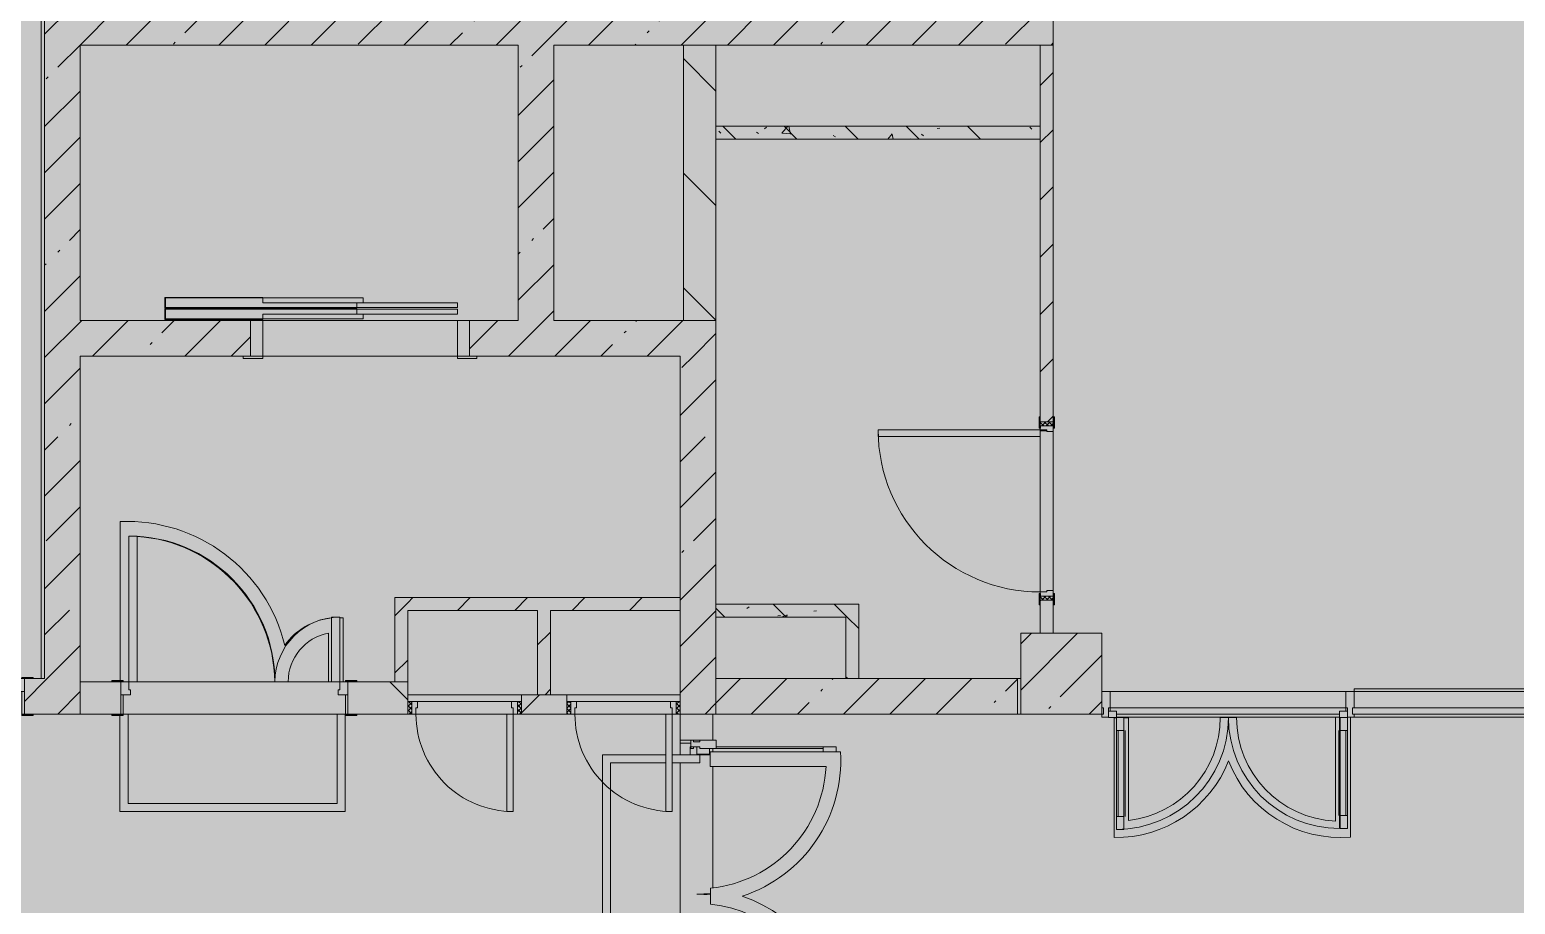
# Model space of a CAD drawing. Header units: millimetres. Extents: x 81609 to 272668, y -8553 to 29000.
# Drawn here: x 240146 to 249307, y 12227 to 17625 of the extents above; entities that cross this region are included whole.
import ezdxf

# ---------------------------------------------------------------- set-up
doc = ezdxf.new("R2010")
doc.units = ezdxf.units.MM
doc.layers.add('A-DETL-GENF-2', color=7, linetype='Continuous', lineweight=9, true_color=0xc0c0c0, transparency=0.4)
for name, color, linetype, lineweight, true_color in [('A-DETL-GENF-3', 7, 'Continuous', 5, 0xe2e2e2), ('A-DETL-GENF-4', 7, 'Continuous', 5, 0xb7b7b7), ('A-DOOR-3', 7, 'Continuous', 5, 0xb7b7b7), ('A-DOOR-4', 7, 'Continuous', 5, 0xe2e2e2), ('A-DOOR-5', 7, 'Continuous', 5, 0xaaaaaa), ('A-DOOR-FRAM-2', 7, 'Continuous', 5, 0xe2e2e2), ('A-DOOR-FRAM-3', 7, 'Continuous', 5, 0xb7b7b7), ('A-DOOR-FRAM-4', 7, 'Continuous', 5, 0xaaaaaa), ('A-FLOR-2', 7, 'Continuous', 5, 0xb7b7b7), ('A-GLAZ-CURT-3', 7, 'Continuous', 5, 0x737373), ('A-GLAZ-CWMG-4', 7, 'Continuous', 5, 0x737373), ('A-WALL-4', 7, 'Continuous', 9, 0x737373), ('I-WALL-4', 7, 'Continuous', 5, 0x737373), ('I-WALL-5', 7, 'Continuous', 5, 0x787878), ('S-COLS-2', 7, 'Continuous', 5, 0x737373)]:
    doc.layers.add(name, color=color, linetype=linetype, lineweight=lineweight, true_color=true_color)
doc.layers.add('I-WALL-3', color=7, linetype='Continuous', lineweight=5)
doc.layers.add('S-COLS-1', color=7, linetype='Continuous', lineweight=5)
pattern_1 = [(45, (145658, 0), (-285.1231, 285.1231), []), (45, (145943.1, 0), (-285.1231, 285.1231), [504.031, -100.806, 16.764, -84.042])]
pattern_2 = [(135, (145658, 0), (-353.5534, -353.5534), [])]
pattern_3 = [(45, (145657.99, 0), (-176.7767, 176.7767), [])]
pattern_4 = [(135, (145658, 0), (-377.1708, -377.1708), [533.4, -88.9, 17.78, -88.9]), (135, (145658, 376.94), (-377.1708, -377.1708), []), (50, (145658, 0), (637.6445, -55.7866), [66.675, -733.425]), (355, (145658, 0), (-123.3494, 668.6992), [53.34, -586.74]), (100.451, (145711.1, -4.65), (514.299, 612.908), [56.665, -623.315]), (46.184, (145658, 177.8), (948.7764, -147.1497), [100.012, -1100.137]), (96.636, (145737.05, 165.5), (830.909, 865.997), [84.998, -934.973]), (351.184, (145658, 177.8), (830.918, 865.988), [80.01, -880.11]), (21, (145746.9, 133.35), (530.6506, -357.9283), [66.675, -733.425]), (326, (145746.9, 133.35), (216.308, 644.6585), [53.34, -586.74]), (71.451, (145791.1, 103.5), (746.9596, 286.7243), [56.665, -623.315]), (37.5, (145657.99, 0), (10.81053, 295.9426), [16.764, -562.864, 16.764, -578.866, -588.962]), (37.5, (145657.99, 0), (10.81053, 295.9426), [-1175.258, 16.764, -572.198]), (7.5, (145658, 0), (233.8692, 350.6318), [16.764, -322.834, 16.764, -549.529, -224.472]), (7.5, (145658, 0), (233.8692, 350.6318), [-905.891, 16.764, -207.708]), (327.5, (145459.74, 0), (474.5678, -20.0513), [16.764, -205.486, 16.764, -676.656, -920.115]), (327.5, (145459.74, 0), (474.5678, -20.0513), [-915.67, 16.764, -903.351]), (317.5, (145370.84, 0), (518.4522, 88.9934), [16.764, -272.161, 16.764, -443.738, -653.415]), (317.5, (145370.84, 0), (518.4522, 88.9934), [-749.427, 16.764, -636.651])]

# ---------------------------------------------------------------- blocks, each defined once
blk = doc.blocks.new('110_Дверь_СКБ_1Ст_Внутренняя1 - Д-3б_п_ 1100x2100h_много всего 2-32816779-2_9_3_птичка')
at = {"layer": 'A-DOOR-4'}
h = blk.add_hatch(color=256, dxfattribs=at)
h.paths.add_polyline_path([(-512.5, 40), (-512.5, -40), (-477.5, -40), (-477.5, 0), (-487.5, 0), (-487.5, 40)])
h.paths.add_polyline_path([(502.5, 0), (502.5, -40), (537.5, -40), (537.5, 40), (512.5, 40), (512.5, 0)])
at = {"layer": 'A-DOOR-5'}
h = blk.add_hatch(dxfattribs=at)
h.set_pattern_fill('FP_8', color=256, style=0, pattern_type=2)
h.set_pattern_definition([(135, (1751.41, 104.685), (-14.14214, -14.14214), []), (225, (1751.41, 104.685), (14.14214, -14.14214), [])])
h.paths.add_polyline_path([(537.5, -40), (562.5, -40), (562.5, 40), (537.5, 40)])
at = {"layer": 'A-DOOR-FRAM-2'}
for points in [[(472.5, 40), (512.5, 40), (512.5, 1040), (472.5, 1040)], [(-567.5, 40), (-497.5, 40), (-497.5, 48), (-567.5, 48)], [(522.5, 40), (592.5, 40), (592.5, 48), (522.5, 48)], [(-567.5, -48), (-497.5, -48), (-497.5, -40), (-567.5, -40)], [(522.5, -48), (592.5, -48), (592.5, -40), (522.5, -40)]]:
    blk.add_hatch(color=256, dxfattribs=at).paths.add_polyline_path(points)
at = {"layer": 'A-DOOR-FRAM-4'}
h = blk.add_hatch(dxfattribs=at)
h.set_pattern_fill('FP_9', color=256, style=0, pattern_type=2)
h.set_pattern_definition([(45, (-371.384, 104.685), (-14.1421, 14.1421), []), (135, (-371.384, 104.685), (-14.1421, -14.1421), [])])
h.paths.add_polyline_path([(-537.5, -40), (-512.5, -40), (-512.5, 40), (-537.5, 40)])
at = {"layer": 'A-DOOR-3'}
for p, q in [((512.5, 1040), (472.5, 1040)), ((472.5, 1040), (472.5, 40)), ((512.5, 40), (512.5, 1040)), ((472.5, 40), (512.5, 40))]:
    blk.add_line(p, q, dxfattribs=at)
blk.add_arc((512.5, 40), 1000, 90, 180, dxfattribs=at)
at = {"layer": 'A-DOOR-FRAM-3'}
for p, q in [((-497.5, 48), (-567.5, 48)), ((-567.5, 48), (-567.5, 40)), ((-567.5, 40), (-497.5, 40)), ((-512.5, 40), (-537.5, 40)), ((-537.5, 40), (-537.5, -40)), ((-487.5, 40), (-512.5, 40)), ((-512.5, 40), (-512.5, -40)), ((-512.5, -40), (-512.5, 40)), ((-497.5, 40), (-512.5, 40)), ((-512.5, 40), (-512.5, 39)), ((-512.5, 39), (-497.5, 39)), ((-497.5, 40), (-497.5, 48)), ((-497.5, 39), (-497.5, 40)), ((-487.5, 0), (-487.5, 40)), ((-477.5, 0), (-487.5, 0)), ((-477.5, -40), (-477.5, 0)), ((512.5, 0), (502.5, 0)), ((502.5, 0), (502.5, -40)), ((512.5, 40), (512.5, 0)), ((537.5, 40), (512.5, 40)), ((592.5, 48), (522.5, 48)), ((522.5, 48), (522.5, 40)), ((537.5, 40), (522.5, 40)), ((522.5, 40), (522.5, 39)), ((522.5, 40), (592.5, 40)), ((522.5, 39), (537.5, 39)), ((537.5, -40), (537.5, 40)), ((562.5, 40), (537.5, 40)), ((537.5, 40), (537.5, -40)), ((537.5, 39), (537.5, 40)), ((562.5, -40), (562.5, 40)), ((592.5, 40), (592.5, 48)), ((-497.5, -40), (-567.5, -40)), ((-567.5, -40), (-567.5, -48)), ((-567.5, -48), (-497.5, -48)), ((-537.5, -40), (-512.5, -40)), ((-497.5, -39), (-512.5, -39)), ((-512.5, -39), (-512.5, -40)), ((-512.5, -40), (-477.5, -40)), ((-512.5, -40), (-497.5, -40)), ((-497.5, -40), (-497.5, -39)), ((-497.5, -48), (-497.5, -40)), ((502.5, -40), (537.5, -40)), ((537.5, -39), (522.5, -39)), ((522.5, -39), (522.5, -40)), ((522.5, -40), (537.5, -40)), ((592.5, -40), (522.5, -40)), ((522.5, -40), (522.5, -48)), ((522.5, -48), (592.5, -48)), ((537.5, -40), (537.5, -39)), ((537.5, -40), (562.5, -40)), ((592.5, -48), (592.5, -40))]:
    blk.add_line(p, q, dxfattribs=at)
blk = doc.blocks.new('110_Дверь_СКБ_2Ст - Д-1_л_Лестничная клетка EIS60 2-32142534-2_9_3_птичка')
at = {"layer": 'A-DOOR-4'}
for points in [[(662.5, 110), (662.5, 1010), (612.5, 1010), (612.5, 110)], [(-587.5, 510), (-637.5, 510), (-637.5, 110), (-587.5, 110), (-587.5, 433.2)], [(712.5, 30), (697.5, 30), (697.5, -110), (712.5, -110), (712.5, -30.6)]]:
    blk.add_hatch(color=256, dxfattribs=at).paths.add_polyline_path(points)
h = blk.add_hatch(color=256, dxfattribs=at)
h.paths.add_polyline_path([(712.5, 110), (662.5, 110), (662.5, 60), (652.5, 60), (652.5, 30), (712.5, 30)])
h.paths.add_polyline_path([(-627.5, 30), (-627.5, 60), (-637.5, 60), (-637.5, 110), (-687.5, 110), (-687.5, 30)])
at = {"layer": 'A-DOOR-FRAM-2'}
for points in [[(-672.5, 110), (-672.5, 118), (-742.5, 118), (-742.5, 110)], [(767.5, 110), (767.5, 118), (697.5, 118), (697.5, 110)], [(-672.5, 30), (-687.5, 30), (-687.5, -110), (-672.5, -110), (-672.5, -30.6)], [(-672.5, -110), (-742.5, -110), (-742.5, -118), (-672.5, -118)], [(767.5, -118), (767.5, -110), (697.5, -110), (697.5, -118)]]:
    blk.add_hatch(color=256, dxfattribs=at).paths.add_polyline_path(points)
at = {"layer": 'A-DOOR-3'}
for p, q in [((662.5, 1010), (612.5, 1010)), ((612.5, 1010), (612.5, 110)), ((662.5, 110), (662.5, 1010)), ((-637.5, 510), (-637.5, 110)), ((-587.5, 510), (-637.5, 510)), ((-587.5, 110), (-587.5, 510)), ((-637.5, 110), (-587.5, 110)), ((612.5, 110), (662.5, 110))]:
    blk.add_line(p, q, dxfattribs=at)
for centre, radius, start, end in [((662.5, 110), 900, 90, 180), ((-637.5, 110), 400, 360, 90)]:
    blk.add_arc(centre, radius, start, end, dxfattribs=at)
at = {"layer": 'A-DOOR-FRAM-3'}
for p, q in [((-672.5, 118), (-742.5, 118)), ((-742.5, 118), (-742.5, 110)), ((-742.5, 110), (-672.5, 110)), ((-637.5, 110), (-687.5, 110)), ((-687.5, 110), (-687.5, 30)), ((-672.5, 110), (-672.5, 118)), ((-637.5, 60), (-637.5, 110)), ((662.5, 110), (662.5, 60)), ((712.5, 110), (662.5, 110)), ((767.5, 118), (697.5, 118)), ((697.5, 118), (697.5, 110)), ((697.5, 110), (767.5, 110)), ((712.5, 30), (712.5, 110)), ((767.5, 110), (767.5, 118)), ((-687.5, 30), (-627.5, 30)), ((-672.5, 30), (-687.5, 30)), ((-687.5, 30), (-687.5, -110)), ((-672.5, -110), (-672.5, 30)), ((-627.5, 60), (-637.5, 60)), ((-627.5, 30), (-627.5, 60)), ((662.5, 60), (652.5, 60)), ((652.5, 60), (652.5, 30)), ((652.5, 30), (712.5, 30)), ((712.5, 30), (697.5, 30)), ((697.5, 30), (697.5, -110)), ((712.5, -110), (712.5, 30)), ((-672.5, -110), (-742.5, -110)), ((-742.5, -110), (-742.5, -118)), ((-742.5, -118), (-672.5, -118)), ((-687.5, -110), (-672.5, -110)), ((-672.5, -118), (-672.5, -110)), ((697.5, -110), (712.5, -110)), ((767.5, -110), (697.5, -110)), ((697.5, -110), (697.5, -118)), ((697.5, -118), (767.5, -118)), ((767.5, -118), (767.5, -110))]:
    blk.add_line(p, q, dxfattribs=at)
blk = doc.blocks.new('110_Дверь_СКБ_2Ст - Д-3а 1450x2100h_Лестничная клетка из коридора-32352288-2_9_3_птичка')
at = {"layer": 'A-DOOR-4'}
for points in [[(-587.5, 100), (-587.5, 1000), (-637.5, 1000), (-637.5, 100)], [(662.5, 100), (662.5, 500), (612.5, 500), (612.5, 100)], [(712.5, -100), (712.5, 20), (697.5, 20), (697.5, -100)]]:
    blk.add_hatch(color=256, dxfattribs=at).paths.add_polyline_path(points)
h = blk.add_hatch(color=256, dxfattribs=at)
h.paths.add_polyline_path([(-627.5, 20), (-627.5, 50), (-637.5, 50), (-637.5, 100), (-687.5, 100), (-687.5, 20)])
h.paths.add_polyline_path([(712.5, 20), (712.5, 100), (662.5, 100), (662.5, 50), (652.5, 50), (652.5, 20)])
at = {"layer": 'A-DOOR-FRAM-2'}
for points in [[(-672.5, 100), (-672.5, 108), (-742.5, 108), (-742.5, 100)], [(767.5, 100), (767.5, 108), (697.5, 108), (697.5, 100)], [(-672.5, -100), (-672.5, 20), (-687.5, 20), (-687.5, -100)], [(-672.5, -108), (-672.5, -100), (-742.5, -100), (-742.5, -108)], [(767.5, -108), (767.5, -100), (697.5, -100), (697.5, -108)]]:
    blk.add_hatch(color=256, dxfattribs=at).paths.add_polyline_path(points)
at = {"layer": 'A-DOOR-3'}
for p, q in [((-637.5, 1000), (-637.5, 100)), ((-587.5, 1000), (-637.5, 1000)), ((-587.5, 100), (-587.5, 1000)), ((662.5, 500), (612.5, 500)), ((612.5, 500), (612.5, 100)), ((662.5, 100), (662.5, 500)), ((-637.5, 100), (-587.5, 100)), ((612.5, 100), (662.5, 100))]:
    blk.add_line(p, q, dxfattribs=at)
for centre, radius, start, end in [((-637.5, 100), 900, 0, 90), ((662.5, 100), 400, 90, 180)]:
    blk.add_arc(centre, radius, start, end, dxfattribs=at)
at = {"layer": 'A-DOOR-FRAM-3'}
for p, q in [((-672.5, 108), (-742.5, 108)), ((-742.5, 108), (-742.5, 100)), ((-742.5, 100), (-672.5, 100)), ((-637.5, 100), (-687.5, 100)), ((-687.5, 100), (-687.5, 20)), ((-672.5, 100), (-672.5, 108)), ((-637.5, 50), (-637.5, 100)), ((662.5, 100), (662.5, 50)), ((712.5, 100), (662.5, 100)), ((767.5, 108), (697.5, 108)), ((697.5, 108), (697.5, 100)), ((697.5, 100), (767.5, 100)), ((712.5, 20), (712.5, 100)), ((767.5, 100), (767.5, 108)), ((-687.5, 20), (-627.5, 20)), ((-672.5, 20), (-687.5, 20)), ((-687.5, 20), (-687.5, -100)), ((-672.5, -100), (-672.5, 20)), ((-627.5, 50), (-637.5, 50)), ((-627.5, 20), (-627.5, 50)), ((662.5, 50), (652.5, 50)), ((652.5, 50), (652.5, 20)), ((652.5, 20), (712.5, 20)), ((712.5, 20), (697.5, 20)), ((697.5, 20), (697.5, -100)), ((712.5, -100), (712.5, 20)), ((-672.5, -100), (-742.5, -100)), ((-742.5, -100), (-742.5, -108)), ((-742.5, -108), (-672.5, -108)), ((-687.5, -100), (-672.5, -100)), ((-672.5, -108), (-672.5, -100)), ((697.5, -100), (712.5, -100)), ((767.5, -100), (697.5, -100)), ((697.5, -100), (697.5, -108)), ((697.5, -108), (767.5, -108)), ((767.5, -108), (767.5, -100))]:
    blk.add_line(p, q, dxfattribs=at)
blk = doc.blocks.new('110_Дверь_СКБ_1Ст - д-18 700x2100h_Технический шкаф ЭОМ и СС-23698042-2_9_3_птичка')
at = {"layer": 'A-DOOR-4'}
h = blk.add_hatch(color=256, dxfattribs=at)
h.paths.add_polyline_path([(312.5, 60), (312.5, 20), (302.5, 20), (302.5, -20), (337.5, -20), (337.5, 60)])
h.paths.add_polyline_path([(-287.5, 60), (-312.5, 60), (-312.5, -20), (-277.5, -20), (-277.5, 20), (-287.5, 20)])
at = {"layer": 'A-DOOR-5'}
h = blk.add_hatch(dxfattribs=at)
h.set_pattern_fill('FP_28', color=256, style=0, pattern_type=2)
h.set_pattern_definition([(135, (1951.41, 124.685), (-14.14214, -14.14214), []), (225, (1951.41, 124.685), (14.14214, -14.14214), [])])
h.paths.add_polyline_path([(362.5, 60), (337.5, 60), (337.5, -20), (362.5, -20)])
at = {"layer": 'A-DOOR-FRAM-2'}
blk.add_hatch(color=256, dxfattribs=at).paths.add_polyline_path([(-247.5, 660), (-287.5, 660), (-287.5, 60), (-247.5, 60), (-247.5, 503.6)])
at = {"layer": 'A-DOOR-FRAM-4'}
h = blk.add_hatch(dxfattribs=at)
h.set_pattern_fill('FP_29', color=256, style=0, pattern_type=2)
h.set_pattern_definition([(45, (-171.384, 124.685), (-14.1421, 14.1421), []), (135, (-171.384, 124.685), (-14.1421, -14.1421), [])])
h.paths.add_polyline_path([(-312.5, 60), (-337.5, 60), (-337.5, -20), (-312.5, -20)])
at = {"layer": 'A-DOOR-3'}
for p, q in [((-287.5, 660), (-287.5, 60)), ((-247.5, 660), (-287.5, 660)), ((-247.5, 60), (-247.5, 660)), ((-287.5, 60), (-247.5, 60))]:
    blk.add_line(p, q, dxfattribs=at)
blk.add_arc((-287.5, 60), 600, 360, 90, dxfattribs=at)
at = {"layer": 'A-DOOR-FRAM-3'}
for p, q in [((-312.5, 60), (-337.5, 60)), ((-337.5, 60), (-337.5, -20)), ((-287.5, 60), (-312.5, 60)), ((-312.5, 60), (-312.5, -20)), ((-312.5, -20), (-312.5, 60)), ((-287.5, 20), (-287.5, 60)), ((-277.5, 20), (-287.5, 20)), ((-277.5, -20), (-277.5, 20)), ((-247.5, 60), (312.5, 60)), ((312.5, 20), (302.5, 20)), ((302.5, 20), (302.5, -20)), ((312.5, 60), (312.5, 20)), ((337.5, 60), (312.5, 60)), ((337.5, -20), (337.5, 60)), ((362.5, 60), (337.5, 60)), ((337.5, 60), (337.5, -20)), ((362.5, -20), (362.5, 60)), ((-337.5, -20), (-312.5, -20)), ((-312.5, -20), (-277.5, -20)), ((302.5, -20), (-277.5, -20)), ((302.5, -20), (337.5, -20)), ((337.5, -20), (362.5, -20))]:
    blk.add_line(p, q, dxfattribs=at)
blk = doc.blocks.new('BSC_Колонна _Прямоугольная - 500х500-17857564-2_9_3_птичка')
at = {"layer": 'S-COLS-1'}
h = blk.add_hatch(dxfattribs=at)
h.set_pattern_fill('FP_156', color=256, style=0, pattern_type=2)
h.set_pattern_definition([(45, (-100850, -13650), (-285.1231, 285.1231), []), (45, (-100564.88, -13650), (-285.1231, 285.1231), [504.031, -100.806, 16.764, -84.042])])
h.paths.add_polyline_path([(-250, -250), (250, -250), (250, 250), (-250, 250), (-250, -115.2)])
at = {"layer": 'S-COLS-2'}
for p, q in [((250, 250), (-250, 250)), ((-250, 250), (-250, -250)), ((250, -250), (250, 250)), ((-250, -250), (250, -250))]:
    blk.add_line(p, q, dxfattribs=at)
blk = doc.blocks.new('DOR_Дверь лифта - 1350х2050h-19118285-2_9_3_птичка')
at = {"layer": 'A-DOOR-3'}
for p, q in [((-600, 125), (-720, 125)), ((-720, 125), (-720, 110)), ((-720, 110), (-600, 110)), ((-675, 110), (-675, -110)), ((-600, 110), (-675, 110)), ((-600, 110), (-600, 125)), ((600, 110), (-600, 110)), ((-600, 110), (-600, -110)), ((720, 125), (600, 125)), ((600, 125), (600, 110)), ((600, -110), (600, 110)), ((675, 110), (600, 110)), ((600, 110), (720, 110)), ((675, -110), (675, 110)), ((720, 110), (720, 125)), ((-675, -110), (-600, -110)), ((-600, -110), (600, -110)), ((-600, -150), (-600, -180)), ((20, -150), (-600, -150)), ((-600, -180), (20, -180)), ((-20, -120), (-20, -150)), ((600, -120), (-20, -120)), ((-20, -150), (600, -150)), ((20, -180), (20, -150)), ((600, -110), (675, -110)), ((600, -150), (600, -120)), ((-600, -190), (-600, -220)), ((20, -190), (-600, -190)), ((-600, -220), (20, -220)), ((-20, -220), (-20, -250)), ((600, -220), (-20, -220)), ((-20, -250), (600, -250)), ((20, -220), (20, -190)), ((600, -250), (600, -220))]:
    blk.add_line(p, q, dxfattribs=at)
at = {"layer": 'A-DOOR-FRAM-3'}
for p, q in [((1200, -180), (20, -180)), ((20, -180), (20, -183)), ((20, -183), (1203, -183)), ((600, -117), (600, -120)), ((1203, -117), (600, -117)), ((600, -120), (1200, -120)), ((1200, -120), (1200, -180)), ((1203, -183), (1203, -117)), ((1203, -187), (20, -187)), ((20, -187), (20, -190)), ((20, -190), (1200, -190)), ((600, -250), (600, -253)), ((1200, -250), (600, -250)), ((600, -253), (1203, -253)), ((1200, -190), (1200, -250)), ((1203, -253), (1203, -187))]:
    blk.add_line(p, q, dxfattribs=at)
blk = doc.blocks.new('Дверь_Витражная_остекление_ - ВВ-7 остекление-32349468-2_9_3_птичка')
at = {"layer": 'A-DETL-GENF-3'}
for points in [[(-860, -106.8), (-860, -880), (-837.2, -880), (-837.2, -106.8), (-815, -106.8), (-815, -20), (-860, -20)], [(865, -103.8), (877.8, -103.8), (877.8, -880), (910, -880), (910, -140), (900, -140), (900, -40), (910, -40), (910, -20), (865, -20)]]:
    blk.add_hatch(color=256, dxfattribs=at).paths.add_polyline_path(points)
at = {"layer": 'A-DETL-GENF-4'}
for p, q in [((-815, -20), (-860, -20)), ((-860, -880), (-860, -20)), ((-815, -20), (-860, -20)), ((-860, -20), (-860, -880)), ((-815, -106.8), (-815, -20)), ((-815, -106.8), (-815, -20)), ((865, -103.8), (865, -20)), ((865, -20), (865, -103.8)), ((-860, -100), (-815, -100)), ((-850, -800), (-850, -100)), ((-806, -106.8), (-806, -100)), ((900, -100), (865, -100)), ((900, -800), (900, -140)), ((910, -880), (910, -140)), ((910, -880), (910, -140)), ((-860, -800), (-837.2, -800)), ((910, -800), (877.8, -800)), ((-860, -880), (-837.2, -880)), ((-860, -880), (-837.2, -880)), ((910, -880), (877.8, -880)), ((877.8, -880), (910, -880))]:
    blk.add_line(p, q, dxfattribs=at)
at = {"layer": 'A-DOOR-3'}
for p, q in [((-910, 20), (-860, 20)), ((-910, -20), (-910, 20)), ((-860, 20), (-860, -20)), ((860, 20), (910, 20)), ((860, -20), (860, 20)), ((910, 20), (910, -20)), ((-860, -20), (-910, -20)), ((-860, -880), (-860, -20)), ((910, -20), (860, -20)), ((860, -103.8), (860, -39))]:
    blk.add_line(p, q, dxfattribs=at)
for centre, start, end in [((-860, -20), 354.22155, 0), ((860, -20), 180, 185.77845), ((-860, -20), 270, 271.54729)]:
    blk.add_arc(centre, 860, start, end, dxfattribs=at)
blk = doc.blocks.new('Прямоугольный импост - Импост структурный с накладкой - 160мм Темный-32348142-2_9_3_птичка')
at = {"layer": 'A-GLAZ-CWMG-4'}
for p, q in [((0, 17), (-50, 17)), ((-50, 17), (-50, 0)), ((-50, 0), (-40, 0)), ((-40, 0), (-40, -40)), ((-10, -40), (-10, 0)), ((-10, 0), (0, 0)), ((0, 0), (0, 17)), ((-40, -40), (-50, -40)), ((-50, -40), (-50, -140)), ((0, -40), (-10, -40)), ((0, -140), (0, -40)), ((-50, -140), (0, -140))]:
    blk.add_line(p, q, dxfattribs=at)
blk = doc.blocks.new('Дверь_Витражная_остекление_ - ВВ-22-32429667-2_9_3_птичка')
at = {"layer": 'A-DETL-GENF-3'}
for points in [[(-642.5, -710), (-642.5, -20), (-687.5, -20), (-687.5, -710)], [(737.5, -705), (737.5, -20), (692.5, -20), (692.5, -705)]]:
    blk.add_hatch(color=256, dxfattribs=at).paths.add_polyline_path(points)
at = {"layer": 'A-DETL-GENF-4'}
for p, q in [((-642.5, -20), (-687.5, -20)), ((-687.5, -710), (-687.5, -20)), ((-642.5, -20), (-687.5, -20)), ((-687.5, -20), (-687.5, -710)), ((-642.5, -710), (-642.5, -20)), ((-642.5, -710), (-642.5, -20)), ((692.5, -705), (692.5, -20)), ((692.5, -20), (692.5, -705)), ((737.5, -705), (737.5, -20)), ((737.5, -705), (737.5, -20)), ((-687.5, -100), (-642.5, -100)), ((-677.5, -630), (-677.5, -100)), ((-633.5, -630), (-633.5, -100)), ((683.5, -625), (683.5, -100)), ((737.5, -100), (692.5, -100)), ((727.5, -625), (727.5, -100)), ((-687.5, -630), (-642.5, -630)), ((737.5, -625), (692.5, -625)), ((-687.5, -710), (-642.5, -710)), ((-687.5, -710), (-642.5, -710)), ((737.5, -705), (692.5, -705)), ((692.5, -705), (737.5, -705))]:
    blk.add_line(p, q, dxfattribs=at)
at = {"layer": 'A-DOOR-3'}
for p, q in [((-737.5, 20), (-687.5, 20)), ((-737.5, -20), (-737.5, 20)), ((-687.5, 20), (-687.5, -20)), ((687.5, 20), (737.5, 20)), ((687.5, -20), (687.5, 20)), ((737.5, 20), (737.5, -20)), ((-687.5, -20), (-737.5, -20)), ((-687.5, -710), (-687.5, -20)), ((687.5, -705), (687.5, -20)), ((737.5, -20), (687.5, -20))]:
    blk.add_line(p, q, dxfattribs=at)
for centre, radius, start, end in [((-687.5, -20), 690, 270, 0), ((687.5, -20), 685, 180, 270)]:
    blk.add_arc(centre, radius, start, end, dxfattribs=at)
blk = doc.blocks.new('Прямоугольный импост - Импост структурный с накладкой - 160мм Темный-V350-2_9_3_птичка')
at = {"layer": 'A-GLAZ-CWMG-4'}
for p, q in [((0, 17), (-40, 17)), ((-10, -40), (-10, 0)), ((-10, 0), (0, 0)), ((0, 0), (0, 17)), ((-40, -40), (-50, -40)), ((-50, -40), (-50, -140)), ((-40, -20), (-40, -40)), ((0, -40), (-10, -40)), ((-50, -140), (0, -140))]:
    blk.add_line(p, q, dxfattribs=at)
blk = doc.blocks.new('Прямоугольный импост - Импост структурный с накладкой - 160мм Темный-32427025-2_9_3_птичка')
at = {"layer": 'A-GLAZ-CWMG-4'}
for p, q in [((102605, 13540), (101150, 13540)), ((101150, 13420), (101150, 13440)), ((102605, 13440), (101150, 13440)), ((102565, 13400), (101190, 13400)), ((102565, 13383), (101190, 13383)), ((102605, 13440), (102605, 13420))]:
    blk.add_line(p, q, dxfattribs=at)
blk = doc.blocks.new('Системная панель - Стекло - 40мм-32427252-2_9_3_птичка')
at = {"layer": 'A-GLAZ-CURT-3'}
for p, q in [((720, 40), (-720, 40)), ((-720, 40), (-720, 0)), ((-720, 0), (720, 0)), ((720, 0), (720, 40))]:
    blk.add_line(p, q, dxfattribs=at)
blk = doc.blocks.new('Прямоугольный импост - Импост структурный с накладкой - 160мм Темный-32427244-2_9_3_птичка')
at = {"layer": 'A-GLAZ-CWMG-4'}
for p, q in [((-15, 17), (25, 17)), ((25, 0), (15, 0)), ((15, 0), (15, -40)), ((25, 17), (25, 0)), ((-25, -140), (-25, -40)), ((-25, -40), (-15, -40)), ((-15, -40), (-15, -20)), ((15, -40), (25, -40)), ((25, -40), (25, -140)), ((25, -140), (-25, -140))]:
    blk.add_line(p, q, dxfattribs=at)
blk = doc.blocks.new('Прямоугольный импост - Импост структурный с накладкой - 160мм Темный-32427250-2_9_3_птичка')
at = {"layer": 'A-GLAZ-CWMG-4'}
for p, q in [((104075, 13540), (102655, 13540)), ((104075, 13383), (102655, 13383))]:
    blk.add_line(p, q, dxfattribs=at)

msp = doc.modelspace()

# ---------------------------------------------------------------- hatches: boundary and pattern name
at = {"layer": 'A-DETL-GENF-2'}
msp.add_hatch(color=256, dxfattribs=at).paths.add_polyline_path([(267874.9, -258), (270896, -258), (270896, 21558), (238966, 21558), (238966, 27348), (230518, 27348), (230518, 5750), (234860, 5750), (234860, -258), (266947.4, -258)])
at = {"layer": 'I-WALL-3'}
h = msp.add_hatch(dxfattribs=at)
h.set_pattern_fill('FP_76', color=256, style=0, pattern_type=2)
h.set_pattern_definition(pattern_1)
h.paths.add_polyline_path([(246378, 17530), (246458, 17530), (246458, 17750), (240238, 17750), (240238, 17530), (244861.4, 17530)])
h = msp.add_hatch(dxfattribs=at)
h.set_pattern_fill('FP_76', color=256, style=0, pattern_type=2)
h.set_pattern_definition(pattern_1)
h.paths.add_polyline_path([(240458, 13620), (240458, 17530), (240238, 17530), (240238, 13620)])
h = msp.add_hatch(dxfattribs=at)
h.set_pattern_fill('FP_76', color=256, style=0, pattern_type=2)
h.set_pattern_definition(pattern_1)
h.paths.add_polyline_path([(243378, 15830), (243378, 17530), (243158, 17530), (243158, 15830)])
h = msp.add_hatch(dxfattribs=at)
h.set_pattern_fill('FP_79', color=256, style=0, pattern_type=2)
h.set_pattern_definition(pattern_2)
h.paths.add_polyline_path([(244378, 15830), (244378, 17530), (244178, 17530), (244178, 15830)])
h = msp.add_hatch(dxfattribs=at)
h.set_pattern_fill('FP_80', color=256, style=0, pattern_type=2)
h.set_pattern_definition(pattern_3)
h.paths.add_polyline_path([(246405.1, 13900), (246458, 13900), (246458, 14105), (246378, 14105), (246378, 13900)])
h.paths.add_polyline_path([(246378, 15205), (246458, 15205), (246458, 17530), (246378, 17530), (246378, 15235)])
h = msp.add_hatch(dxfattribs=at)
h.set_pattern_fill('FP_76', color=256, style=0, pattern_type=2)
h.set_pattern_definition(pattern_1)
h.paths.add_polyline_path([(240458, 15610), (241508, 15610), (241508, 15830), (240458, 15830)])
h.paths.add_polyline_path([(244158, 15610), (244378, 15610), (244378, 15830), (242858, 15830), (242858, 15610)])
h = msp.add_hatch(dxfattribs=at)
h.set_pattern_fill('FP_76', color=256, style=0, pattern_type=2)
h.set_pattern_definition(pattern_1)
h.paths.add_polyline_path([(244158, 13400), (244378, 13400), (244378, 15610), (244158, 15610), (244158, 13480)])
h = msp.add_hatch(dxfattribs=at)
h.set_pattern_fill('FP_80', color=256, style=0, pattern_type=2)
h.set_pattern_definition(pattern_3)
h.paths.add_polyline_path([(242478, 13600), (242478, 14120), (242398, 14120), (242398, 13600)])
h = msp.add_hatch(dxfattribs=at)
h.set_pattern_fill('FP_80', color=256, style=0, pattern_type=2)
h.set_pattern_definition(pattern_3)
h.paths.add_polyline_path([(243358, 14040), (244158, 14040), (244158, 14120), (242478, 14120), (242478, 14040), (243278, 14040)])
h = msp.add_hatch(dxfattribs=at)
h.set_pattern_fill('FP_80', color=256, style=0, pattern_type=2)
h.set_pattern_definition(pattern_3)
h.paths.add_polyline_path([(243278, 13520), (243358, 13520), (243358, 14040), (243278, 14040), (243278, 13534.8)])
h = msp.add_hatch(dxfattribs=at)
h.set_pattern_fill('FP_76', color=256, style=0, pattern_type=2)
h.set_pattern_definition(pattern_1)
h.paths.add_polyline_path([(240168, 13400), (240458, 13400), (240458, 13620), (240113, 13620), (240113, 13400)])
h.paths.add_polyline_path([(238688, 13400), (238713, 13400), (238713, 13620), (238688, 13620), (238688, 13534.8)])
h = msp.add_hatch(dxfattribs=at)
h.set_pattern_fill('FP_79', color=256, style=0, pattern_type=2)
h.set_pattern_definition(pattern_2)
h.paths.add_polyline_path([(242108, 13400), (242478, 13400), (242478, 13600), (242108, 13600), (242108, 13520)])
h.paths.add_polyline_path([(240653, 13400), (240708, 13400), (240708, 13600), (240458, 13600), (240458, 13400), (240508, 13400)])
h = msp.add_hatch(dxfattribs=at)
h.set_pattern_fill('FP_76', color=256, style=0, pattern_type=2)
h.set_pattern_definition(pattern_1)
h.paths.add_polyline_path([(244686.9, 13400), (246238, 13400), (246238, 13620), (244378, 13620), (244378, 13400)])
h = msp.add_hatch(dxfattribs=at)
h.set_pattern_fill('FP_159', color=256, style=0, pattern_type=2)
h.set_pattern_definition([(45, (145658, 0), (-427.6843, 427.6843), []), (45, (145943.1, 0), (-427.6843, 427.6843), [])])
h.paths.add_polyline_path([(243458, 13400), (243458, 13520), (243178, 13520), (243178, 13400), (243295.7, 13400)])
at = {"layer": 'I-WALL-5'}
h = msp.add_hatch(dxfattribs=at)
h.set_pattern_fill('FP_83', color=256, style=0, pattern_type=2)
h.set_pattern_definition(pattern_4)
h.paths.add_polyline_path([(244378, 16950), (246378, 16950), (246378, 17030), (244378, 17030)])
h = msp.add_hatch(dxfattribs=at)
h.set_pattern_fill('FP_83', color=256, style=0, pattern_type=2)
h.set_pattern_definition(pattern_4)
h.paths.add_polyline_path([(245178, 14000), (245258, 14000), (245258, 14080), (244378, 14080), (244378, 14000), (244686.9, 14000)])
h = msp.add_hatch(dxfattribs=at)
h.set_pattern_fill('FP_83', color=256, style=0, pattern_type=2)
h.set_pattern_definition(pattern_4)
h.paths.add_polyline_path([(245258, 13620), (245258, 14000), (245178, 14000), (245178, 13620)])

# ---------------------------------------------------------------- linework, layer by layer
at = {"layer": 'A-FLOR-2'}
for p, q in [((240217, 13620), (240217, 17750)), ((246418, 15150), (246378, 15150)), ((240704.4, 14589.2), (240704.4, 13608)), ((242078.5, 13601.1), (242078.5, 13994.7)), ((241988.5, 13900.9), (241988.5, 13601.1)), ((240723, 13601.1), (240758, 13601.1)), ((241656.9, 13601.1), (241739.9, 13601.1)), ((241988.5, 13601.1), (242008, 13601.1)), ((242058, 13601.1), (242078.5, 13601.1)), ((246238, 13620), (246258, 13620)), ((248313, 13540), (248313, 13557)), ((248313, 13557), (251188, 13557)), ((240702.4, 13392), (240702.4, 12800)), ((240752.4, 13400), (240723, 13400)), ((240752.4, 12850), (240752.4, 13400)), ((242091.7, 13400), (242041.7, 13400)), ((242041.7, 13400), (242041.7, 12850)), ((242091.7, 12800), (242091.7, 13400)), ((246258, 13400), (246238, 13400)), ((246848, 13378.5), (246833, 13378.5)), ((246833, 13378.5), (246833, 12640.2)), ((246922.4, 13378.5), (246893, 13378.5)), ((246922.4, 12744.3), (246922.4, 13378.5)), ((247588, 13380), (247488, 13380)), ((248223, 13381.5), (248198.2, 13381.5)), ((248198.2, 13381.5), (248198.2, 12740.7)), ((248290.6, 13381.5), (248273, 13381.5)), ((248290.6, 12642.7), (248290.6, 13381.5)), ((244222, 13221.2), (244158, 13221.2)), ((243678, 13150), (243678, 11481.2)), ((244068, 13150), (243678, 13150)), ((244219, 13150), (244108, 13150)), ((244278, 13150), (244259, 13150)), ((244278, 13100), (244278, 13150)), ((245146.4, 13167.8), (244342.8, 13167.8)), ((244342.8, 13167.8), (244342.8, 13078)), ((243728, 11531.2), (243728, 13100)), ((243728, 13100), (244068, 13100)), ((244108, 13100), (244278, 13100)), ((244342.8, 13078), (245056.8, 13078)), ((242041.7, 12850), (240752.4, 12850)), ((240702.4, 12800), (242091.7, 12800)), ((244344.3, 12327), (244344.3, 12228.6))]:
    msp.add_line(p, q, dxfattribs=at)
for centre, radius, start, end in [((240746.9, 13590.1), 1000, 13.54971, 92.43764), ((240746.9, 13590.1), 910, 0.6926, 86.14974), ((242044.9, 13601.1), 395, 95.37122, 145.57769), ((242044.9, 13601.1), 395, 85.12655, 88.10651), ((242044.9, 13601.1), 305, 100.66451, 180), ((246848, 13380), 640, 276.67397, 0), ((248228, 13380), 640, 180, 267.33511), ((244262.8, 13117.8), 885, 288.26618, 3.23877), ((246848, 13380), 740, 268.84165, 338.81722), ((248228, 13380), 740, 201.18278, 274.85352), ((244262.8, 13117.8), 795, 275.8832, 357.13064), ((244262.8, 11452.8), 870, 360, 71.40745), ((244262.8, 11452.8), 780, 6.57701, 84.00325)]:
    msp.add_arc(centre, radius, start, end, dxfattribs=at)
at = {"layer": 'A-WALL-4'}
for p, q in [((244378, 17530), (244178, 17530)), ((246458, 17530), (246378, 17530)), ((244378, 17030), (244378, 16950)), ((246378, 16950), (246378, 17030)), ((244178, 15830), (244378, 15830)), ((244158, 14040), (244158, 14120)), ((244378, 14080), (244378, 14000)), ((242398, 13600), (242478, 13600)), ((245178, 13620), (245258, 13620)), ((243278, 13520), (243358, 13520))]:
    msp.add_line(p, q, dxfattribs=at)
at = {"layer": 'I-WALL-4'}
for p, q in [((246458, 15235), (246458, 20755)), ((240238, 17750), (240238, 13620)), ((240458, 15830), (240458, 17530)), ((240458, 17530), (243158, 17530)), ((243158, 17530), (243158, 15830)), ((243378, 17530), (244178, 17530)), ((243378, 15830), (243378, 17530)), ((244178, 17530), (244178, 15830)), ((244378, 17530), (246378, 17530)), ((244378, 17030), (244378, 17530)), ((246378, 17530), (246378, 17030)), ((246378, 17030), (244378, 17030)), ((244378, 16950), (246378, 16950)), ((244378, 14080), (244378, 16950)), ((246378, 16950), (246378, 15235)), ((241508, 15830), (240458, 15830)), ((241508, 15610), (241508, 15830)), ((243158, 15830), (242858, 15830)), ((242858, 15830), (242858, 15610)), ((244178, 15830), (243378, 15830)), ((240458, 15610), (241508, 15610)), ((240458, 15610), (240458, 13400)), ((242858, 15610), (244158, 15610)), ((244158, 15610), (244158, 14120)), ((246458, 15145), (246458, 14165)), ((246378, 14155), (246378, 15115)), ((242398, 14120), (242398, 13600)), ((244158, 14120), (242398, 14120)), ((242478, 13480), (242478, 14040)), ((242478, 14040), (243278, 14040)), ((243278, 14040), (243278, 13520)), ((243358, 14040), (244158, 14040)), ((243358, 13520), (243358, 14040)), ((244158, 14040), (244158, 13480)), ((245258, 14080), (244378, 14080)), ((245258, 13620), (245258, 14080)), ((246378, 14075), (246378, 13900)), ((246458, 13900), (246458, 14075)), ((244378, 14000), (245178, 14000)), ((244378, 13400), (244378, 14000)), ((245178, 14000), (245178, 13620)), ((240238, 13620), (240168, 13620)), ((240653, 13600), (240458, 13600)), ((240808, 13600), (242008, 13600)), ((242398, 13600), (242163, 13600)), ((245178, 13620), (244378, 13620)), ((246238, 13620), (245258, 13620)), ((246238, 13400), (246238, 13620)), ((242478, 13520), (243278, 13520)), ((243178, 13520), (243178, 13480)), ((243358, 13520), (244158, 13520)), ((243458, 13480), (243458, 13520)), ((240168, 13400), (240458, 13400)), ((240458, 13400), (240653, 13400)), ((242041.7, 13400), (240752.4, 13400)), ((242163, 13400), (242478, 13400)), ((243178, 13400), (243458, 13400)), ((244378, 13400), (244158, 13400)), ((244158, 13400), (244158, 13150)), ((244358, 13240), (244358, 13400)), ((244378, 13400), (246238, 13400)), ((244158, 13240), (244358, 13240)), ((244358, 13190), (244358, 13167.8)), ((244158, 11531.2), (244158, 13100)), ((244358, 13078), (244358, 12329.3))]:
    msp.add_line(p, q, dxfattribs=at)

# ---------------------------------------------------------------- block references
at = {"layer": 'A-DOOR-3'}
for name, p, rotation in [('DOR_Дверь лифта - 1350х2050h-19118285-2_9_3_птичка', (242183, 15720), 180), ('110_Дверь_СКБ_1Ст_Внутренняя1 - Д-3б_п_ 1100x2100h_много всего 2-32816779-2_9_3_птичка', (246418, 14642.5), 90), ('110_Дверь_СКБ_1Ст - д-18 700x2100h_Технический шкаф ЭОМ и СС-23698042-2_9_3_птичка', (242840.5, 13460), 180), ('110_Дверь_СКБ_1Ст - д-18 700x2100h_Технический шкаф ЭОМ и СС-23698042-2_9_3_птичка', (243820.5, 13460), 180), ('Дверь_Витражная_остекление_ - ВВ-7 остекление-32349468-2_9_3_птичка', (244239, 12290), 89.99999999999993)]:
    msp.add_blockref(name, p, dxfattribs=dict(at, rotation=rotation))
for name, p in [('110_Дверь_СКБ_2Ст - Д-1_л_Лестничная клетка EIS60 2-32142534-2_9_3_птичка', (239400.5, 13510)), ('110_Дверь_СКБ_2Ст - Д-3а 1450x2100h_Лестничная клетка из коридора-32352288-2_9_3_птичка', (241395.5, 13500)), ('Дверь_Витражная_остекление_ - ВВ-22-32429667-2_9_3_птичка', (247535.5, 13400))]:
    msp.add_blockref(name, p, dxfattribs=at)
at = {"layer": 'A-GLAZ-CURT-3'}
msp.add_blockref('Системная панель - Стекло - 40мм-32427252-2_9_3_птичка', (249023, 13400), dxfattribs=at)
at = {"layer": 'A-GLAZ-CWMG-4'}
for name, p, rotation in [('Прямоугольный импост - Импост структурный с накладкой - 160мм Темный-V350-2_9_3_птичка', (246758, 13400), 180), ('Прямоугольный импост - Импост структурный с накладкой - 160мм Темный-32348142-2_9_3_птичка', (244239, 13240), 89.99999999999993)]:
    msp.add_blockref(name, p, dxfattribs=dict(at, rotation=rotation))
for name in ['Прямоугольный импост - Импост структурный с накладкой - 160мм Темный-32427025-2_9_3_птичка', 'Прямоугольный импост - Импост структурный с накладкой - 160мм Темный-32427250-2_9_3_птичка']:
    msp.add_blockref(name, (145658, 0), dxfattribs=at)
at = {"layer": 'A-GLAZ-CWMG-4', "extrusion": (0, 0, -1), "rotation": 180}
msp.add_blockref('Прямоугольный импост - Импост структурный с накладкой - 160мм Темный-32427244-2_9_3_птичка', (-248288, 13400), dxfattribs=at)
at = {"layer": 'S-COLS-2'}
msp.add_blockref('BSC_Колонна _Прямоугольная - 500х500-17857564-2_9_3_птичка', (246508, 13650), dxfattribs=at)

doc.saveas('drawing.dxf')
